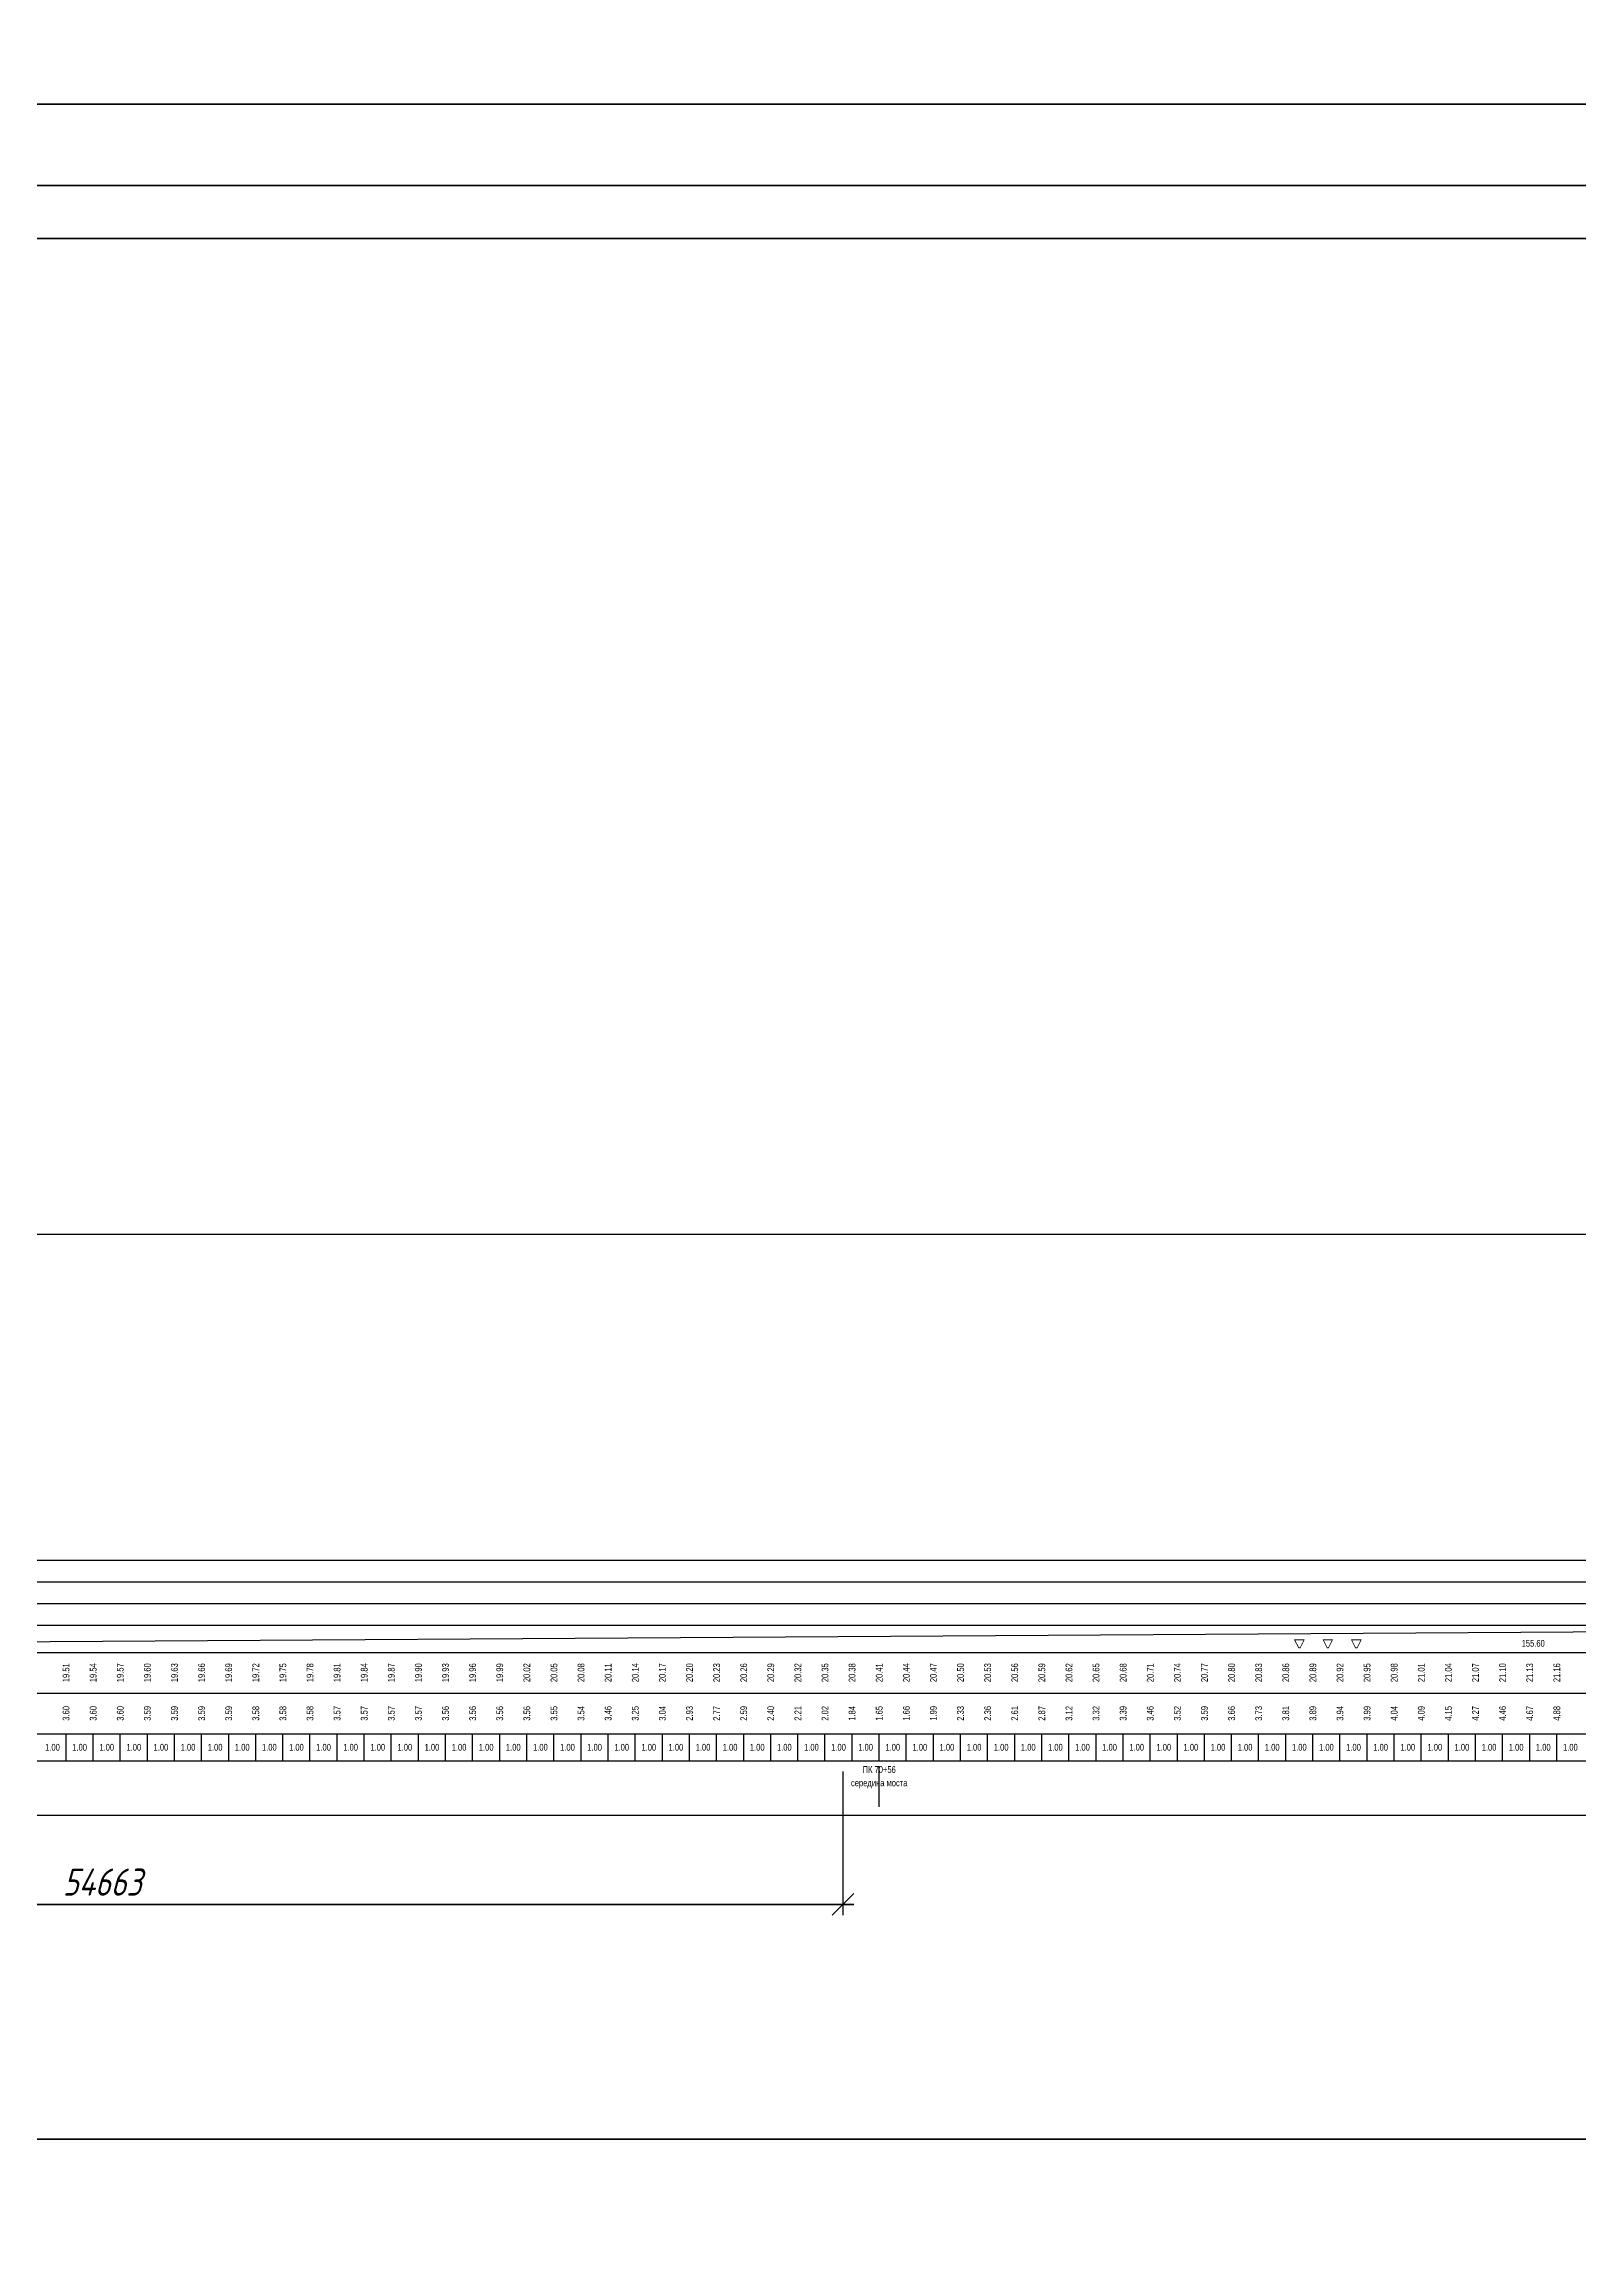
# Model space of a CAD drawing. Header units: millimetres. Extents: x 265754 to 14267433, y -6145605 to 2433772.
# Drawn here: x 6823598 to 6880225, y -109950 to -28662 of the extents above; entities that cross this region are included whole.
import ezdxf
from ezdxf import colors
from ezdxf.entities.mleader import LeaderData, LeaderLine
from ezdxf.enums import TextEntityAlignment as Align
from ezdxf.math import Vec2, Vec3

# ---------------------------------------------------------------- set-up
doc = ezdxf.new("R2010")
doc.units = ezdxf.units.MM
doc.linetypes.add('DASHED', pattern=[7, 5, -2, 0])
for name, color, linetype, lineweight in [('04_Невидимые', 3, 'Continuous', 13), ('1-Бетон', 106, 'Continuous', 35), ('ИС_Выноски', 3, 'Continuous', 18), ('ИС_ТаБл', 5, 'Continuous', 35)]:
    doc.layers.add(name, color=color, linetype=linetype, lineweight=lineweight)
for name, color, linetype in [('Километры', 7, 'Continuous'), ('Красные отметки', 1, 'Continuous'), ('Пикеты', 7, 'Continuous'), ('Таблица', 7, 'Continuous'), ('Черные отметки', 3, 'Continuous')]:
    doc.layers.add(name, color=color, linetype=linetype)
doc.styles.add('0', font='isocpeur.ttf', dxfattribs={"width": 0.8, "oblique": 15})
doc.styles.add('ISOCPEUR', font='isocpeur.ttf', dxfattribs={"width": 0.8, "oblique": 15, "height": 2.5})
doc.styles.get("Standard").update_dxf_attribs({"font": 'arial.ttf'})
doc.dimstyles.new('М400нов', dxfattribs={"dimscale": 400, "dimtxt": 2.5, "dimasz": 2, "dimexe": 1, "dimexo": 1, "dimgap": 0.8, "dimtad": 1, "dimdec": 0, "dimzin": 0, "dimdsep": 46, "dimtxsty": '0', "dimblk": 'OBLIQUE', "dimcen": 0.09, "dimdle": 1, "dimclrd": 256, "dimclre": 256, "dimclrt": 256, "dimadec": 4, "dimazin": 0, "dimtfac": 1, "dimtdec": 0, "dimtmove": 1, "dimatfit": 2, "dimfxl": 1, "dimtolj": 1, "dimtzin": 0, "dimlwd": -1, "dimarcsym": 0})

# ---------------------------------------------------------------- blocks, each defined once
blk = doc.blocks.new('_None')
blk = doc.blocks.new('*D292')
at = {"layer": '1-Бетон', "transparency": 16777216}
blk.add_line((6933750, -658489), (6934314, -664008), dxfattribs=at)
blk.add_solid([(6934447, -663994), (6934182, -664022), (6934396, -664804)], dxfattribs=at)
at = {"layer": 'Defpoints', "color": 0, "transparency": 16777216}
for p in [(6853074, 131052), (6934396, -664804)]:
    blk.add_point(p, dxfattribs=at)
at = {"layer": '1-Бетон', "transparency": 16777216, "insert": (6934808, -660767), "char_height": 1000, "attachment_point": 5, "rotation": 275.83435, "style": '0'}
blk.add_mtext('\\A1;R800000', dxfattribs=at)
blk = doc.blocks.new('_OBLIQUE')
at = {"color": 0, "linetype": 'ByBlock', "lineweight": -2}
blk.add_line((0.5, 0.5), (-0.5, -0.5), dxfattribs=at)
blk = doc.blocks.new('*D928')
at = {"layer": '1-Бетон', "lineweight": -2, "transparency": 16777216}
for p, q in [((6798409, -92383), (6798409, -97678)), ((6853072, -92383), (6853072, -97678))]:
    blk.add_line(p, q, dxfattribs=at)
at = {"layer": '1-Бетон', "transparency": 16777216}
blk.add_line((6853472, -97278), (6798009, -97278), dxfattribs=at)
at = {"layer": 'Defpoints', "color": 0, "transparency": 16777216}
for p in [(6798409, -91983), (6853072, -91983), (6798409, -97278)]:
    blk.add_point(p, dxfattribs=at)
at = {"layer": '1-Бетон', "transparency": 16777216, "xscale": 800, "yscale": 800, "zscale": 800, "rotation": 180}
blk.add_blockref('_OBLIQUE', (6798409, -97278), dxfattribs=at)
at = {"layer": '1-Бетон', "transparency": 16777216, "xscale": 800, "yscale": 800, "zscale": 800}
blk.add_blockref('_OBLIQUE', (6853072, -97278), dxfattribs=at)
at = {"layer": '1-Бетон', "transparency": 16777216, "insert": (6825740, -96458), "char_height": 1000, "attachment_point": 5, "style": '0'}
blk.add_mtext('\\A1;54663', dxfattribs=at)
blk = doc.blocks.new('мост план кальмиус')
at = {"layer": 'ИС_Выноски'}
ml = blk.add_multileader_mtext('Standard', dxfattribs=at)
ml.set_content('Ось опоры ОП3 \\PПК 70+38,14', color=256, style='ISOCPEUR')
ml.set_leader_properties(color=256, linetype='ByLayer')
ml.set_arrow_properties(name='NONE')
ml.build(insert=Vec2(0, 0))
ml.multileader.update_dxf_attribs({"text_left_attachment_type": 6, "text_right_attachment_type": 6, "dogleg_length": 0.36, "arrow_head_size": 600, "scale": 200})
ctx = ml.context
ctx.base_point, ctx.scale, ctx.char_height, ctx.arrow_head_size, ctx.landing_gap_size, ctx.plane_origin, ctx.plane_x_axis, ctx.plane_y_axis = Vec3(-16526.7, -29664.4), 200, 1200, 600, 125, Vec3(-9531, -10788.8), Vec3(0, 1), Vec3(-1, 0)
ctx.left_attachment, ctx.right_attachment, ctx.text_align_type = 6, 6, 1
notes = []
notes.append((ctx, [(1, (1, 1, 0), (-16526.7, -19970.3), (0, -1), 161, [(1, [(-16526.7, -17624.6)], 0, [])])]))
ctx.mtext.insert, ctx.mtext.text_direction, ctx.mtext.rotation, ctx.mtext.width, ctx.mtext.alignment, ctx.mtext.flow_direction = Vec3(-17966.7, -24897.9), Vec3(0, 1), 1.5707963, 11378.466, 2, 5
ml = blk.add_multileader_mtext('Standard', dxfattribs=at)
ml.set_content('Ось опоры ОП4 \\PПК 70+71,19', color=256, style='ISOCPEUR')
ml.set_leader_properties(color=256, linetype='ByLayer')
ml.set_arrow_properties(name='NONE')
ml.build(insert=Vec2(0, 0))
ml.multileader.update_dxf_attribs({"text_left_attachment_type": 6, "text_right_attachment_type": 6, "dogleg_length": 0.36, "arrow_head_size": 600, "scale": 200})
ctx = ml.context
ctx.base_point, ctx.scale, ctx.char_height, ctx.arrow_head_size, ctx.landing_gap_size, ctx.plane_origin, ctx.plane_x_axis, ctx.plane_y_axis = Vec3(16523.3, -29240.8), 200, 1200, 600, 125, Vec3(23519, -10788.8), Vec3(0, 1), Vec3(-1, 0)
ctx.left_attachment, ctx.right_attachment, ctx.text_align_type = 6, 6, 1
notes.append((ctx, [(1, (1, 1, 0), (16523.3, -19450.7), (0, -1), 161, [(1, [(16523.3, -17624.6)], 0, [])])]))
ctx.mtext.insert, ctx.mtext.text_direction, ctx.mtext.rotation, ctx.mtext.width, ctx.mtext.alignment, ctx.mtext.flow_direction = Vec3(15083.3, -24426.3), Vec3(0, 1), 1.5707963, 10889.447, 2, 5
for ctx, leaders in notes:
    for number, flags, end, landing, length, lines in leaders:
        leader = LeaderData()
        leader.index, (leader.has_last_leader_line, leader.has_dogleg_vector, leader.attachment_direction) = number, flags
        leader.last_leader_point, leader.dogleg_vector, leader.dogleg_length = Vec3(end), Vec3(landing), length
        for number, points, colour, breaks in lines:
            line = LeaderLine()
            line.index, line.vertices, line.color, line.breaks = number, Vec3.list(points), colors.encode_raw_color(colour), breaks
            leader.lines.append(line)
        ctx.leaders.append(leader)

msp = doc.modelspace()

# ---------------------------------------------------------------- linework, layer by layer
at = {"color": 1}
msp.add_lwpolyline([(6546658.009, 91146.6249), (7115680.6605, 91146.6249), (7115680.6605, -72566.6945), (6546658.009, -72566.6945)], close=True, dxfattribs=at)
at = {"layer": '04_Невидимые', "color": 4, "linetype": 'DASHED', "ltscale": 500, "flags": 128}
for points in [[(6869737.014, -87518.7119), (6870087.014, -87518.7119), (6869937.014, -87818.7119), (6869887.014, -87818.7119), (6869737.014, -87518.7119)], [(6870787.0169, -87518.7119), (6871137.0169, -87518.7119), (6870987.0169, -87818.7119), (6870937.0169, -87818.7119), (6870787.0169, -87518.7119)], [(6871837.3974, -87518.7119), (6872187.3974, -87518.7119), (6872037.3974, -87818.7119), (6871987.3974, -87818.7119), (6871837.3974, -87518.7119)]]:
    msp.add_lwpolyline(points, dxfattribs=at)
at = {"layer": '1-Бетон', "color": 6}
msp.add_lwpolyline([(6532385.7521, 97510.8397), (7457736.6859, 97510.8397), (7457736.6859, -105940.3832), (6532385.7521, -105940.3832)], close=True, dxfattribs=at)
at = {"layer": 'ИС_ТаБл'}
for p, q in [((6766243.5233, -30884.1617), (6930166.0922, -30884.1617)), ((6766243.5233, -35838.5693), (6930166.0922, -35838.5693))]:
    msp.add_line(p, q, dxfattribs=at)
at = {"layer": 'ИС_ТаБл', "ltscale": 1000}
msp.add_line((6930166.0922, -33884.1617), (6766243.5233, -33884.1617), dxfattribs=at)
at = {"layer": 'Километры', "linetype": 'Continuous'}
msp.add_line((6854408.6098, -93683.4055), (6854408.6098, -92183.4055), dxfattribs=at)
at = {"layer": 'Красные отметки', "linetype": 'Continuous'}
msp.add_line((6761841.5182, -87983.4055), (6917436.7226, -86983.4055), dxfattribs=at)
at = {"layer": 'Таблица', "linetype": 'Continuous'}
for p, q in [((6598408.6098, -84583.4055), (6998408.6098, -84583.4055)), ((6598408.6098, -85383.4055), (6998408.6098, -85383.4055)), ((6598408.6098, -86183.4055), (6998408.6098, -86183.4055)), ((6598408.6098, -86983.4055), (6998408.6098, -86983.4055)), ((6598408.6098, -87983.4055), (6998408.6098, -87983.4055)), ((6598408.6098, -89483.4055), (6998408.6098, -89483.4055)), ((6598408.6098, -90983.4055), (6998408.6098, -90983.4055)), ((6598408.6098, -91983.4055), (6998408.6098, -91983.4055)), ((6598408.6098, -93983.4055), (6998408.6098, -93983.4055))]:
    msp.add_line(p, q, dxfattribs=at)
at = {"layer": 'Черные отметки', "linetype": 'Continuous'}
for p, q in [((6824408.6098, -91983.4055), (6824408.6098, -90983.4055)), ((6825408.6098, -91983.4055), (6825408.6098, -90983.4055)), ((6826408.6098, -91983.4055), (6826408.6098, -90983.4055)), ((6827408.6098, -91983.4055), (6827408.6098, -90983.4055)), ((6828408.6098, -91983.4055), (6828408.6098, -90983.4055)), ((6829408.6098, -91983.4055), (6829408.6098, -90983.4055)), ((6830408.6098, -91983.4055), (6830408.6098, -90983.4055)), ((6831408.6098, -91983.4055), (6831408.6098, -90983.4055)), ((6832408.6098, -91983.4055), (6832408.6098, -90983.4055)), ((6833408.6098, -91983.4055), (6833408.6098, -90983.4055)), ((6834408.6098, -91983.4055), (6834408.6098, -90983.4055)), ((6835408.6098, -91983.4055), (6835408.6098, -90983.4055)), ((6836408.6098, -91983.4055), (6836408.6098, -90983.4055)), ((6837408.6098, -91983.4055), (6837408.6098, -90983.4055)), ((6838408.6098, -91983.4055), (6838408.6098, -90983.4055)), ((6839408.6098, -91983.4055), (6839408.6098, -90983.4055)), ((6840408.6098, -91983.4055), (6840408.6098, -90983.4055)), ((6841408.6098, -91983.4055), (6841408.6098, -90983.4055)), ((6842408.6098, -91983.4055), (6842408.6098, -90983.4055)), ((6843408.6098, -91983.4055), (6843408.6098, -90983.4055)), ((6844408.6098, -91983.4055), (6844408.6098, -90983.4055)), ((6845408.6098, -91983.4055), (6845408.6098, -90983.4055)), ((6846408.6098, -91983.4055), (6846408.6098, -90983.4055)), ((6847408.6098, -91983.4055), (6847408.6098, -90983.4055)), ((6848408.6098, -91983.4055), (6848408.6098, -90983.4055)), ((6849408.6098, -91983.4055), (6849408.6098, -90983.4055)), ((6850408.6098, -91983.4055), (6850408.6098, -90983.4055)), ((6851408.6098, -91983.4055), (6851408.6098, -90983.4055)), ((6852408.6098, -91983.4055), (6852408.6098, -90983.4055)), ((6853408.6098, -91983.4055), (6853408.6098, -90983.4055)), ((6854408.6098, -91983.4055), (6854408.6098, -90983.4055)), ((6855408.6098, -91983.4055), (6855408.6098, -90983.4055)), ((6856408.6098, -91983.4055), (6856408.6098, -90983.4055)), ((6857408.6098, -91983.4055), (6857408.6098, -90983.4055)), ((6858408.6098, -91983.4055), (6858408.6098, -90983.4055)), ((6859408.6098, -91983.4055), (6859408.6098, -90983.4055)), ((6860408.6098, -91983.4055), (6860408.6098, -90983.4055)), ((6861408.6098, -91983.4055), (6861408.6098, -90983.4055)), ((6862408.6098, -91983.4055), (6862408.6098, -90983.4055)), ((6863408.6098, -91983.4055), (6863408.6098, -90983.4055)), ((6864408.6098, -91983.4055), (6864408.6098, -90983.4055)), ((6865408.6098, -91983.4055), (6865408.6098, -90983.4055)), ((6866408.6098, -91983.4055), (6866408.6098, -90983.4055)), ((6867408.6098, -91983.4055), (6867408.6098, -90983.4055)), ((6868408.6098, -91983.4055), (6868408.6098, -90983.4055)), ((6869408.6098, -91983.4055), (6869408.6098, -90983.4055)), ((6870408.6098, -91983.4055), (6870408.6098, -90983.4055)), ((6871408.6098, -91983.4055), (6871408.6098, -90983.4055)), ((6872408.6098, -91983.4055), (6872408.6098, -90983.4055)), ((6873408.6098, -91983.4055), (6873408.6098, -90983.4055)), ((6874408.6098, -91983.4055), (6874408.6098, -90983.4055)), ((6875408.6098, -91983.4055), (6875408.6098, -90983.4055)), ((6876408.6098, -91983.4055), (6876408.6098, -90983.4055)), ((6877408.6098, -91983.4055), (6877408.6098, -90983.4055)), ((6878408.6098, -91983.4055), (6878408.6098, -90983.4055)), ((6879408.6098, -91983.4055), (6879408.6098, -90983.4055))]:
    msp.add_line(p, q, dxfattribs=at)

# ---------------------------------------------------------------- block references
at = {"layer": '1-Бетон'}
msp.add_blockref('мост план кальмиус', (6853073.53, -668947.9294), dxfattribs=at)

# ---------------------------------------------------------------- texts
at = {"layer": 'Красные отметки', "linetype": 'Continuous', "width": 0.8}
msp.add_text('155.60', height=250, dxfattribs=at).set_placement((6878537.9215, -87650.0722), align=Align.MIDDLE_CENTER)
for s, p in [('19.51', (6824408.6098, -88733.4055)), ('19.54', (6825408.6098, -88733.4055)), ('19.57', (6826408.6098, -88733.4055)), ('19.60', (6827408.6098, -88733.4055)), ('19.63', (6828408.6098, -88733.4055)), ('19.66', (6829408.6098, -88733.4055)), ('19.69', (6830408.6098, -88733.4055)), ('19.72', (6831408.6098, -88733.4055)), ('19.75', (6832408.6098, -88733.4055)), ('19.78', (6833408.6098, -88733.4055)), ('19.81', (6834408.6098, -88733.4055)), ('19.84', (6835408.6098, -88733.4055)), ('19.87', (6836408.6098, -88733.4055)), ('19.90', (6837408.6098, -88733.4055)), ('19.93', (6838408.6098, -88733.4055)), ('19.96', (6839408.6098, -88733.4055)), ('19.99', (6840408.6098, -88733.4055)), ('20.02', (6841408.6098, -88733.4055)), ('20.05', (6842408.6098, -88733.4055)), ('20.08', (6843408.6098, -88733.4055)), ('20.11', (6844408.6098, -88733.4055)), ('20.14', (6845408.6098, -88733.4055)), ('20.17', (6846408.6098, -88733.4055)), ('20.20', (6847408.6098, -88733.4055)), ('20.23', (6848408.6098, -88733.4055)), ('20.26', (6849408.6098, -88733.4055)), ('20.29', (6850408.6098, -88733.4055)), ('20.32', (6851408.6098, -88733.4055)), ('20.35', (6852408.6098, -88733.4055)), ('20.38', (6853408.6098, -88733.4055)), ('20.41', (6854408.6098, -88733.4055)), ('20.44', (6855408.6098, -88733.4055)), ('20.47', (6856408.6098, -88733.4055)), ('20.50', (6857408.6098, -88733.4055)), ('20.53', (6858408.6098, -88733.4055)), ('20.56', (6859408.6098, -88733.4055)), ('20.59', (6860408.6098, -88733.4055)), ('20.62', (6861408.6098, -88733.4055)), ('20.65', (6862408.6098, -88733.4055)), ('20.68', (6863408.6098, -88733.4055)), ('20.71', (6864408.6098, -88733.4055)), ('20.74', (6865408.6098, -88733.4055)), ('20.77', (6866408.6098, -88733.4055)), ('20.80', (6867408.6098, -88733.4055)), ('20.83', (6868408.6098, -88733.4055)), ('20.86', (6869408.6098, -88733.4055)), ('20.89', (6870408.6098, -88733.4055)), ('20.92', (6871408.6098, -88733.4055)), ('20.95', (6872408.6098, -88733.4055)), ('20.98', (6873408.6098, -88733.4055)), ('21.01', (6874408.6098, -88733.4055)), ('21.04', (6875408.6098, -88733.4055)), ('21.07', (6876408.6098, -88733.4055)), ('21.10', (6877408.6098, -88733.4055)), ('21.13', (6878408.6098, -88733.4055)), ('21.16', (6879408.6098, -88733.4055))]:
    msp.add_text(s, height=250, rotation=90.000002493, dxfattribs=at).set_placement(p, align=Align.MIDDLE_CENTER)
at = {"layer": 'Пикеты', "color": 1, "linetype": 'Continuous', "width": 0.8}
for s, p in [('ПК 70+56', (6854408.6098, -92429.9288)), ('середина моста', (6854408.6098, -92920.9688))]:
    msp.add_text(s, height=250, dxfattribs=at).set_placement(p, align=Align.CENTER)
at = {"layer": 'Черные отметки', "linetype": 'Continuous', "width": 0.8}
for s, p in [('3.60', (6824408.6098, -90233.4055)), ('3.60', (6825408.6098, -90233.4055)), ('3.60', (6826408.6098, -90233.4055)), ('3.59', (6827408.6098, -90233.4055)), ('3.59', (6828408.6098, -90233.4055)), ('3.59', (6829408.6098, -90233.4055)), ('3.59', (6830408.6098, -90233.4055)), ('3.58', (6831408.6098, -90233.4055)), ('3.58', (6832408.6098, -90233.4055)), ('3.58', (6833408.6098, -90233.4055)), ('3.57', (6834408.6098, -90233.4055)), ('3.57', (6835408.6098, -90233.4055)), ('3.57', (6836408.6098, -90233.4055)), ('3.57', (6837408.6098, -90233.4055)), ('3.56', (6838408.6098, -90233.4055)), ('3.56', (6839408.6098, -90233.4055)), ('3.56', (6840408.6098, -90233.4055)), ('3.56', (6841408.6098, -90233.4055)), ('3.55', (6842408.6098, -90233.4055)), ('3.54', (6843408.6098, -90233.4055)), ('3.46', (6844408.6098, -90233.4055)), ('3.25', (6845408.6098, -90233.4055)), ('3.04', (6846408.6098, -90233.4055)), ('2.93', (6847408.6098, -90233.4055)), ('2.77', (6848408.6098, -90233.4055)), ('2.59', (6849408.6098, -90233.4055)), ('2.40', (6850408.6098, -90233.4055)), ('2.21', (6851408.6098, -90233.4055)), ('2.02', (6852408.6098, -90233.4055)), ('1.84', (6853408.6098, -90233.4055)), ('1.65', (6854408.6098, -90233.4055)), ('1.66', (6855408.6098, -90233.4055)), ('1.99', (6856408.6098, -90233.4055)), ('2.33', (6857408.6098, -90233.4055)), ('2.36', (6858408.6098, -90233.4055)), ('2.61', (6859408.6098, -90233.4055)), ('2.87', (6860408.6098, -90233.4055)), ('3.12', (6861408.6098, -90233.4055)), ('3.32', (6862408.6098, -90233.4055)), ('3.39', (6863408.6098, -90233.4055)), ('3.46', (6864408.6098, -90233.4055)), ('3.52', (6865408.6098, -90233.4055)), ('3.59', (6866408.6098, -90233.4055)), ('3.66', (6867408.6098, -90233.4055)), ('3.73', (6868408.6098, -90233.4055)), ('3.81', (6869408.6098, -90233.4055)), ('3.89', (6870408.6098, -90233.4055)), ('3.94', (6871408.6098, -90233.4055)), ('3.99', (6872408.6098, -90233.4055)), ('4.04', (6873408.6098, -90233.4055)), ('4.09', (6874408.6098, -90233.4055)), ('4.15', (6875408.6098, -90233.4055)), ('4.27', (6876408.6098, -90233.4055)), ('4.46', (6877408.6098, -90233.4055)), ('4.67', (6878408.6098, -90233.4055)), ('4.88', (6879408.6098, -90233.4055))]:
    msp.add_text(s, height=250, rotation=90.000002493, dxfattribs=at).set_placement(p, align=Align.MIDDLE_CENTER)
for p in [(6823908.6098, -91483.4055), (6824908.6098, -91483.4055), (6825908.6098, -91483.4055), (6826908.6098, -91483.4055), (6827908.6098, -91483.4055), (6828908.6098, -91483.4055), (6829908.6098, -91483.4055), (6830908.6098, -91483.4055), (6831908.6098, -91483.4055), (6832908.6098, -91483.4055), (6833908.6098, -91483.4055), (6834908.6098, -91483.4055), (6835908.6098, -91483.4055), (6836908.6098, -91483.4055), (6837908.6098, -91483.4055), (6838908.6098, -91483.4055), (6839908.6098, -91483.4055), (6840908.6098, -91483.4055), (6841908.6098, -91483.4055), (6842908.6098, -91483.4055), (6843908.6098, -91483.4055), (6844908.6098, -91483.4055), (6845908.6098, -91483.4055), (6846908.6098, -91483.4055), (6847908.6098, -91483.4055), (6848908.6098, -91483.4055), (6849908.6098, -91483.4055), (6850908.6098, -91483.4055), (6851908.6098, -91483.4055), (6852908.6098, -91483.4055), (6853908.6098, -91483.4055), (6854908.6098, -91483.4055), (6855908.6098, -91483.4055), (6856908.6098, -91483.4055), (6857908.6098, -91483.4055), (6858908.6098, -91483.4055), (6859908.6098, -91483.4055), (6860908.6098, -91483.4055), (6861908.6098, -91483.4055), (6862908.6098, -91483.4055), (6863908.6098, -91483.4055), (6864908.6098, -91483.4055), (6865908.6098, -91483.4055), (6866908.6098, -91483.4055), (6867908.6098, -91483.4055), (6868908.6098, -91483.4055), (6869908.6098, -91483.4055), (6870908.6098, -91483.4055), (6871908.6098, -91483.4055), (6872908.6098, -91483.4055), (6873908.6098, -91483.4055), (6874908.6098, -91483.4055), (6875908.6098, -91483.4055), (6876908.6098, -91483.4055), (6877908.6098, -91483.4055), (6878908.6098, -91483.4055), (6879908.6098, -91483.4055)]:
    msp.add_text('1.00', height=250, dxfattribs=at).set_placement(p, align=Align.MIDDLE_CENTER)

# ---------------------------------------------------------------- dimensions: what is measured, and where the dimension line sits
at = {"layer": '1-Бетон'}
dim = msp.add_radius_dim(center=(6853073.53, 131052.1027), mpoint=(6934395.7587, -664803.8808), dimstyle='М400нов', override={"dimsah": 1}, dxfattribs=at)
dim.commit()
dim.dimension.update_dxf_attribs({"geometry": '*D292', "text_midpoint": (6933991.7931, -660850.4916), "dimtype": 164})
dim = msp.add_linear_dim(base=(6798408.6098, -97277.6546), p1=(6853072.0312, -91983.4055), p2=(6798408.6098, -91983.4055), dimstyle='М400нов', dxfattribs=at)
dim.commit()
dim.dimension.update_dxf_attribs({"geometry": '*D928', "text_midpoint": (6825740.3205, -96457.6546)})

# ---------------------------------------------------------------- leaders
at = {"layer": 'ИС_Выноски'}
ml = msp.add_multileader_mtext('Standard', dxfattribs=at)
ml.set_content('Ось опоры ОП3 \\PПК 70+38,14', color=256, style='ISOCPEUR')
ml.set_leader_properties(color=256, linetype='ByLayer')
ml.set_arrow_properties(name='NONE')
ml.build(insert=Vec2(0, 0))
ml.multileader.update_dxf_attribs({"text_left_attachment_type": 6, "text_right_attachment_type": 6, "dogleg_length": 0.36, "arrow_head_size": 600, "scale": 200})
ctx = ml.context
ctx.base_point, ctx.scale, ctx.char_height, ctx.arrow_head_size, ctx.landing_gap_size, ctx.plane_origin, ctx.plane_x_axis, ctx.plane_y_axis = Vec3(6836546.8121, -499969.3062), 200, 1200, 600, 125, Vec3(6843542.4886, -481093.6925), Vec3(0, 1), Vec3(-1, 0)
ctx.left_attachment, ctx.right_attachment, ctx.text_align_type = 6, 6, 1
notes = []
notes.append((ctx, [(1, (1, 1, 0), (6836546.8121, -490275.1864), (0, -1), 161.0417, [(1, [(6836546.8121, -487929.5309)], 0, [])])]))
ctx.mtext.insert, ctx.mtext.text_direction, ctx.mtext.rotation, ctx.mtext.width, ctx.mtext.alignment, ctx.mtext.flow_direction = Vec3(6835106.8121, -495202.7671), Vec3(0, 1), 1.5707963268, 11378.466284, 2, 5
ml = msp.add_multileader_mtext('Standard', dxfattribs=at)
ml.set_content('Ось опоры ОП4 \\PПК 70+71,19', color=256, style='ISOCPEUR')
ml.set_leader_properties(color=256, linetype='ByLayer')
ml.set_arrow_properties(name='NONE')
ml.build(insert=Vec2(0, 0))
ml.multileader.update_dxf_attribs({"text_left_attachment_type": 6, "text_right_attachment_type": 6, "dogleg_length": 0.36, "arrow_head_size": 600, "scale": 200})
ctx = ml.context
ctx.base_point, ctx.scale, ctx.char_height, ctx.arrow_head_size, ctx.landing_gap_size, ctx.plane_origin, ctx.plane_x_axis, ctx.plane_y_axis = Vec3(6869596.8121, -499545.6855), 200, 1200, 600, 125, Vec3(6876592.4886, -481093.6925), Vec3(0, 1), Vec3(-1, 0)
ctx.left_attachment, ctx.right_attachment, ctx.text_align_type = 6, 6, 1
notes.append((ctx, [(1, (1, 1, 0), (6869596.8121, -489755.5657), (0, -1), 161.0417, [(1, [(6869596.8121, -487929.5309)], 0, [])])]))
ctx.mtext.insert, ctx.mtext.text_direction, ctx.mtext.rotation, ctx.mtext.width, ctx.mtext.alignment, ctx.mtext.flow_direction = Vec3(6868156.8121, -494731.1465), Vec3(0, 1), 1.5707963268, 10889.446883, 2, 5
ml = msp.add_multileader_mtext('Standard', dxfattribs=at)
ml.set_content('Ось опоры ОП3 \\PПК 70+38,14', color=256, style='ISOCPEUR')
ml.set_leader_properties(color=256, linetype='ByLayer')
ml.set_arrow_properties(name='NONE')
ml.build(insert=Vec2(0, 0))
ml.multileader.update_dxf_attribs({"text_left_attachment_type": 6, "text_right_attachment_type": 6, "dogleg_length": 0.36, "arrow_head_size": 600, "scale": 200})
ctx = ml.context
ctx.base_point, ctx.scale, ctx.char_height, ctx.arrow_head_size, ctx.landing_gap_size, ctx.plane_origin, ctx.plane_x_axis, ctx.plane_y_axis = Vec3(6836546.8121, -625793.8358), 200, 1200, 600, 125, Vec3(6843542.4886, -606918.2222), Vec3(0, 1), Vec3(-1, 0)
ctx.left_attachment, ctx.right_attachment, ctx.text_align_type = 6, 6, 1
notes.append((ctx, [(1, (1, 1, 0), (6836546.8121, -616099.7161), (0, -1), 161.0417, [(1, [(6836546.8121, -613754.0606)], 0, [])])]))
ctx.mtext.insert, ctx.mtext.text_direction, ctx.mtext.rotation, ctx.mtext.width, ctx.mtext.alignment, ctx.mtext.flow_direction = Vec3(6835106.8121, -621027.2968), Vec3(0, 1), 1.5707963268, 11378.466284, 2, 5
ml = msp.add_multileader_mtext('Standard', dxfattribs=at)
ml.set_content('Ось опоры ОП4 \\PПК 70+71,19', color=256, style='ISOCPEUR')
ml.set_leader_properties(color=256, linetype='ByLayer')
ml.set_arrow_properties(name='NONE')
ml.build(insert=Vec2(0, 0))
ml.multileader.update_dxf_attribs({"text_left_attachment_type": 6, "text_right_attachment_type": 6, "dogleg_length": 0.36, "arrow_head_size": 600, "scale": 200})
ctx = ml.context
ctx.base_point, ctx.scale, ctx.char_height, ctx.arrow_head_size, ctx.landing_gap_size, ctx.plane_origin, ctx.plane_x_axis, ctx.plane_y_axis = Vec3(6869596.8121, -625370.2152), 200, 1200, 600, 125, Vec3(6876592.4886, -606918.2222), Vec3(0, 1), Vec3(-1, 0)
ctx.left_attachment, ctx.right_attachment, ctx.text_align_type = 6, 6, 1
notes.append((ctx, [(1, (1, 1, 0), (6869596.8121, -615580.0954), (0, -1), 161.0417, [(1, [(6869596.8121, -613754.0606)], 0, [])])]))
ctx.mtext.insert, ctx.mtext.text_direction, ctx.mtext.rotation, ctx.mtext.width, ctx.mtext.alignment, ctx.mtext.flow_direction = Vec3(6868156.8121, -620555.6762), Vec3(0, 1), 1.5707963268, 10889.446883, 2, 5
for ctx, leaders in notes:
    for number, flags, end, landing, length, lines in leaders:
        leader = LeaderData()
        leader.index, (leader.has_last_leader_line, leader.has_dogleg_vector, leader.attachment_direction) = number, flags
        leader.last_leader_point, leader.dogleg_vector, leader.dogleg_length = Vec3(end), Vec3(landing), length
        for number, points, colour, breaks in lines:
            line = LeaderLine()
            line.index, line.vertices, line.color, line.breaks = number, Vec3.list(points), colors.encode_raw_color(colour), breaks
            leader.lines.append(line)
        ctx.leaders.append(leader)

doc.saveas('drawing.dxf')
